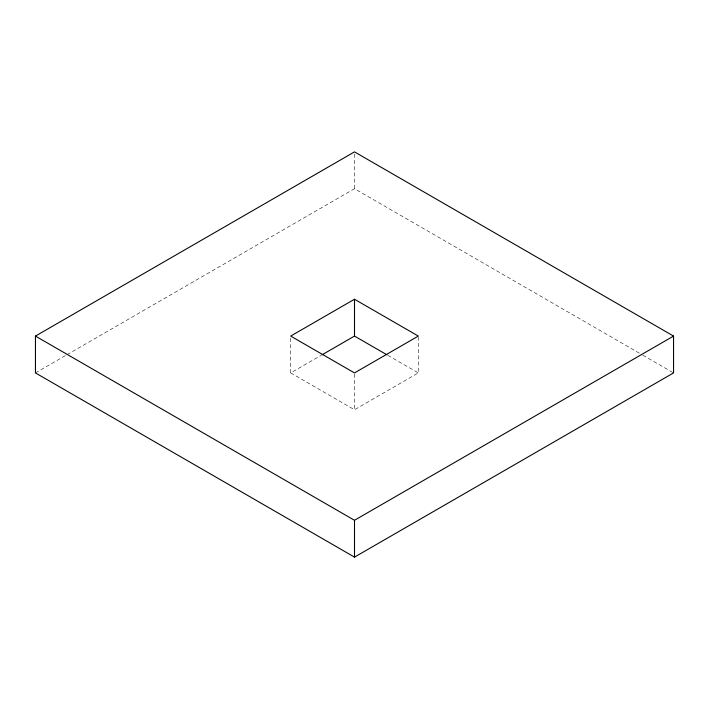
<?xml version="1.0" encoding="UTF-8"?>
<svg xmlns="http://www.w3.org/2000/svg" width="709" height="709" viewBox="0 0 709 709"><rect width="100%" height="100%" fill="white"/><g stroke="black" fill="none" stroke-linecap="round" stroke-linejoin="round"><path stroke-width="0.53" stroke-dasharray="3.54 2.66" d="M35.45 372.916L66.105 355.218M67.071 354.668L354.5 188.718L641.929 354.668M290.69 338.246L290.69 372.916L321.168 355.324M290.69 372.916L354.5 409.758L418.31 372.916L418.31 337.165M642.895 355.218L673.55 372.916M387.832 355.324L418.31 372.916M354.5 154.048L354.5 188.718M354.5 374.006L354.5 409.758"/><path stroke-width="1.06" d="M35.45 336.084L354.5 151.877L673.55 336.084L673.55 372.916L354.5 557.123L35.45 372.916L35.45 336.084L354.5 520.282L673.55 336.084M354.5 299.242L290.69 336.084L354.5 372.916L418.31 336.084L354.5 299.242L354.5 336.084L322.116 354.775M354.5 336.084L386.884 354.775M354.5 520.282L354.5 557.123"/></g></svg>
